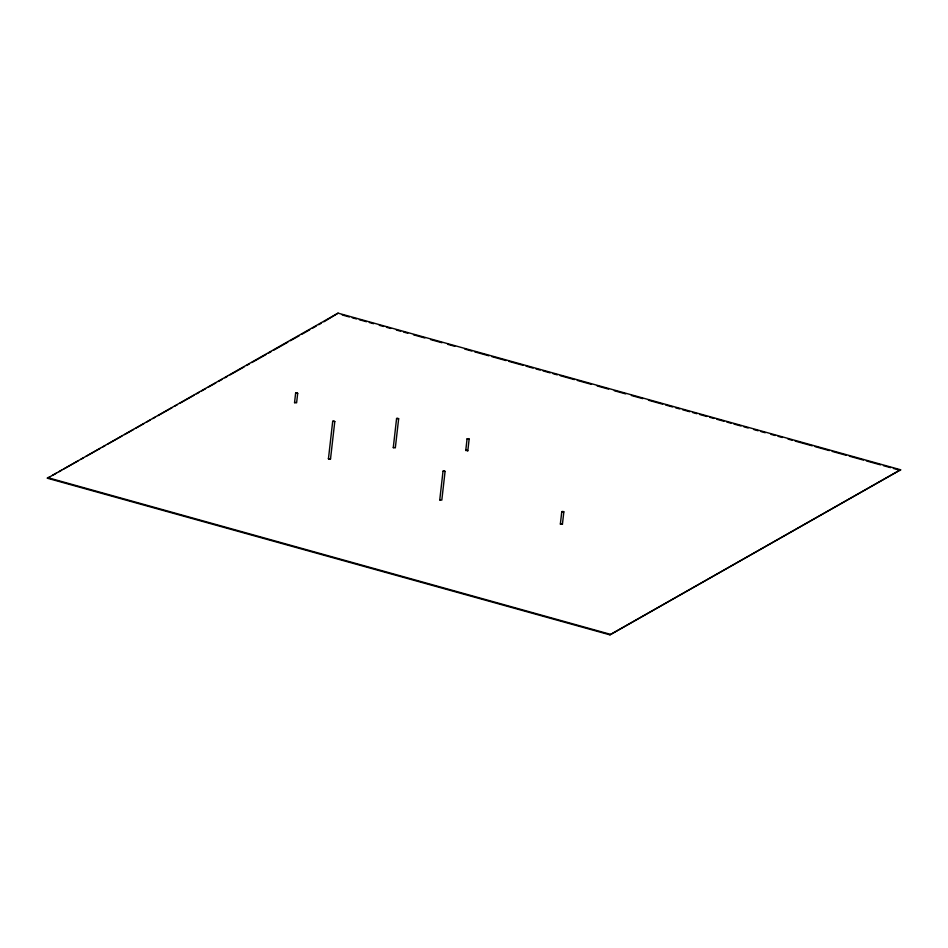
<?xml version="1.0" encoding="UTF-8"?>
<svg xmlns="http://www.w3.org/2000/svg" width="948" height="948" viewBox="0 0 948 948"><rect width="100%" height="100%" fill="white"/><g stroke="black" fill="none" stroke-linecap="round" stroke-linejoin="round"><path stroke-width="1.42" d="M47.4 478.23L338.081 313.148L900.6 469.77L609.92 634.852L47.4 478.23L49.971 476.773M294.544 402.627L295.634 393.029L296.866 392.839L297.696 393.278L296.606 402.829L294.555 402.663L295.266 402.319M338.081 313.148L323.861 321.799M328.446 458.69L332.701 421.315L333.85 421.066L334.786 421.516L330.52 458.939L328.446 458.761L330.52 458.939M393.278 447.622L396.584 418.471L397.722 418.269L398.658 418.72L395.328 447.859L393.29 447.657L393.894 447.326M439.754 499.904L443.024 471.156L444.162 470.955L445.086 471.405L441.815 500.106L439.765 499.94L440.37 499.596M465.741 450.549L467.08 438.817L468.407 438.64L469.153 439.054L467.814 450.762L465.954 450.359M560.363 524.019L561.773 511.624L562.911 511.422L563.835 511.861L562.425 524.303L560.363 524.102L562.425 524.268M609.92 634.852L900.6 469.77M334.774 421.552L332.701 421.315M445.086 471.405L443.024 471.227M467.814 450.798L466.878 450.312M563.835 511.861L561.773 511.695M297.672 393.349L295.634 393.1M398.634 418.791L396.584 418.506M469.142 439.09L467.091 438.924M52.543 475.315L56.406 473.135M58.977 471.677L61.549 470.22M64.12 468.774L78.257 460.764M80.829 459.306L83.4 457.86M85.972 456.403L100.121 448.392M102.692 446.946L105.264 445.489M107.835 444.031L121.984 436.033M124.555 434.575L133.55 429.48M136.121 428.022L143.835 423.661M146.407 422.204L150.27 420.023M152.841 418.566L155.413 417.108M157.984 415.651L172.121 407.652M174.693 406.194L177.276 404.737M179.847 403.291L193.984 395.28M196.556 393.823L199.127 392.377M201.699 390.92L205.562 388.739M208.133 387.282L215.848 382.909M218.419 381.463L222.27 379.271M224.842 377.825L227.413 376.368M229.985 374.91L244.134 366.912M246.705 365.454L249.277 363.996M251.848 362.539L265.997 354.54M268.568 353.083L271.14 351.625M273.711 350.168L287.848 342.169M290.42 340.711L299.426 335.616M301.997 334.17L309.712 329.797M312.283 328.34L316.146 326.159M318.718 324.702L321.289 323.256M342.275 314.985L349.397 316.964M352.241 317.758L356.519 318.943M359.363 319.737L366.485 321.728M369.329 322.521L373.607 323.706M379.295 325.294L383.573 326.479M386.417 327.273L390.695 328.458M396.394 330.046L400.66 331.243M403.504 332.037L407.782 333.222M413.482 334.81L424.87 337.986M430.57 339.562L441.958 342.738M447.657 344.325L454.779 346.304M464.745 349.077L471.867 351.068M474.711 351.862L488.955 355.82M491.811 356.614L506.042 360.584M508.898 361.378L523.13 365.336M525.986 366.129L533.108 368.12M535.952 368.914L540.23 370.099M543.074 370.893L550.196 372.872M553.039 373.666L557.317 374.863M560.161 375.645L574.405 379.615M577.249 380.409L591.493 384.378M597.193 385.954L608.58 389.13M614.28 390.718L625.668 393.894M631.368 395.482L642.756 398.646M648.456 400.234L662.699 404.204M665.543 404.997L672.665 406.976M675.521 407.77L679.787 408.955M682.631 409.749L689.753 411.74M692.609 412.522L696.875 413.719M699.731 414.513L706.841 416.492M709.697 417.286L713.962 418.471M716.818 419.265L723.94 421.256M726.784 422.05L731.062 423.235M733.906 424.029L741.028 426.007M743.872 426.801L748.15 427.998M753.838 429.574L758.116 430.771M760.96 431.565L765.237 432.75M770.937 434.338L775.203 435.523M778.047 436.317L782.325 437.514M788.025 439.09L792.291 440.287M795.147 441.081L812.235 445.833M815.079 446.627L829.322 450.596M832.166 451.39L846.41 455.348M849.254 456.142L863.498 460.112M866.342 460.906L880.585 464.876M883.441 465.658L890.563 467.648M893.407 468.442L900.529 470.421M47.471 477.579L610.002 634.212"/></g></svg>
